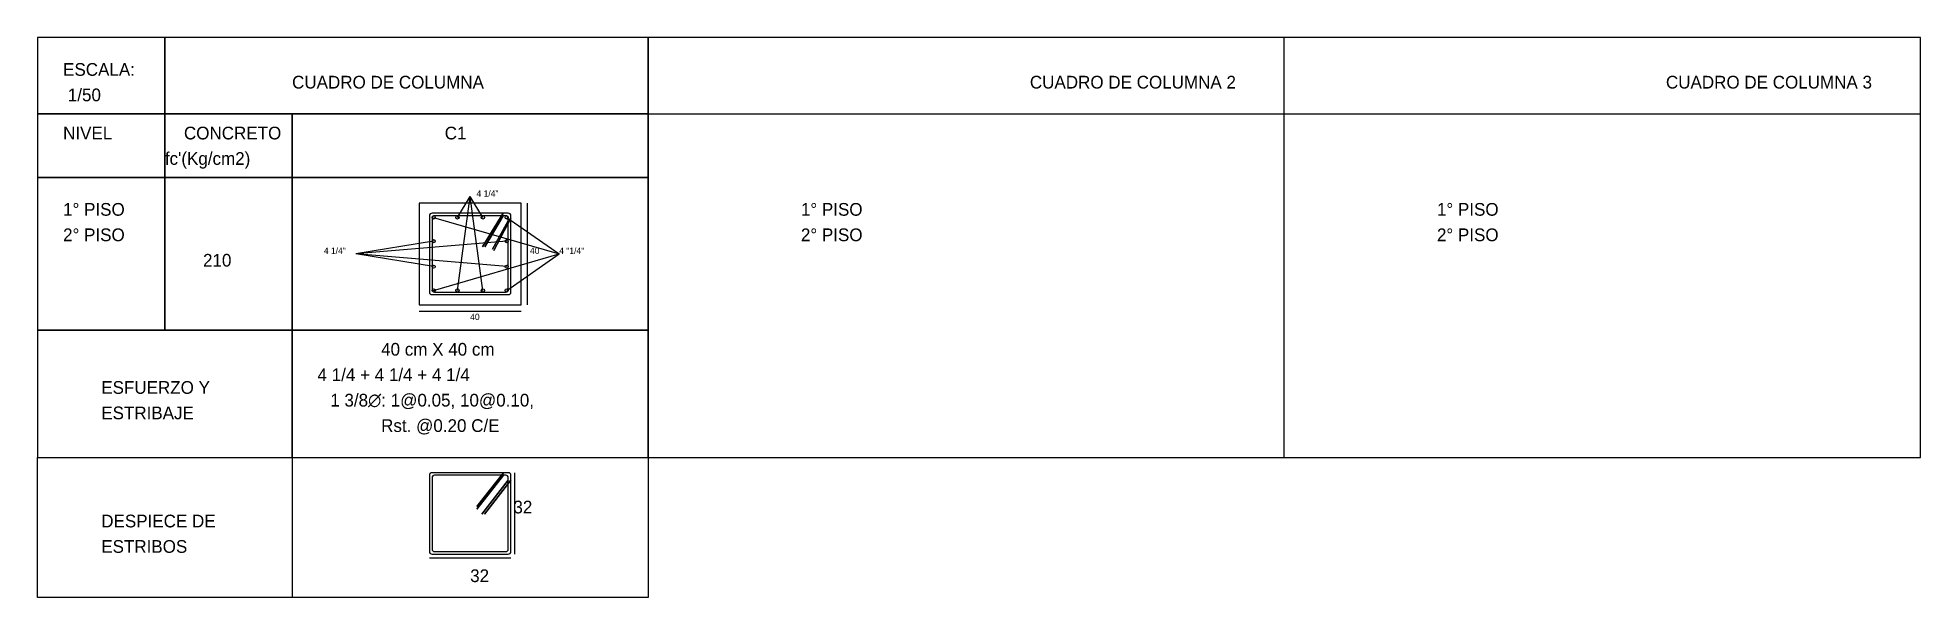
# Model space of a CAD drawing. Header units: metres. Extents: x 0 to 14.8, y -1.1 to 3.3.
import ezdxf

# ---------------------------------------------------------------- set-up
doc = ezdxf.new("R2010")
doc.units = ezdxf.units.M

msp = doc.modelspace()

# ---------------------------------------------------------------- linework, layer by layer
at = {"color": 1}
for p, q in [((1, 1), (1, 3.3)), ((1, 3.3), (1, 1)), ((9.8, 0), (9.8, 3.3)), ((14.8, 0), (14.8, 3.3)), ((0, 2.7), (4.8, 2.7)), ((4.8, 2.7), (0, 2.7)), ((2, 0), (2, 2.7)), ((2, 2.7), (2, 0)), ((4.8, 2.7), (9.8, 2.7)), ((9.8, 2.7), (14.8, 2.7)), ((4.8, 2.2), (0, 2.2)), ((3.3, 1.313), (3.4, 2.05)), ((3.3, 1.887), (3.4, 2.05)), ((3.5, 1.313), (3.4, 2.05)), ((3.5, 1.887), (3.4, 2.05)), ((4.8, 1), (0, 1)), ((2, 0), (2, -1.1))]:
    msp.add_line(p, q, dxfattribs=at)
for p, q in [((0, 2.2), (4.8, 2.2)), ((0, 1), (4.8, 1))]:
    msp.add_line(p, q)
at = {"color": 8}
for p, q in [((3.85, 1.2), (3.85, 2)), ((3, 1.15), (3.8, 1.15)), ((3.75, -0.76), (3.75, -0.12)), ((3.08, -0.79), (3.72, -0.79))]:
    msp.add_line(p, q, dxfattribs=at)
at = {"color": 3}
for p, q in [((3.08, 1.9), (3.08, 1.3)), ((3.7, 1.92), (3.1, 1.92)), ((3.1, 1.88), (3.1, 1.32)), ((3.68, 1.9), (3.12, 1.9)), ((3.496, 1.656), (3.66, 1.92)), ((3.66, 1.92), (3.496, 1.656)), ((3.516, 1.656), (3.66, 1.9)), ((3.66, 1.9), (3.516, 1.656)), ((3.576, 1.636), (3.7, 1.86)), ((3.7, 1.86), (3.576, 1.636)), ((3.586, 1.626), (3.72, 1.88)), ((3.72, 1.88), (3.586, 1.626)), ((3.7, 1.32), (3.7, 1.88)), ((3.72, 1.3), (3.72, 1.9)), ((3.1, 1.28), (3.7, 1.28)), ((3.12, 1.3), (3.68, 1.3)), ((3.08, -0.14), (3.08, -0.74)), ((3.7, -0.12), (3.1, -0.12)), ((3.68, -0.14), (3.12, -0.14)), ((3.661, -0.12), (3.453, -0.387)), ((3.453, -0.387), (3.661, -0.12)), ((3.661, -0.14), (3.453, -0.407)), ((3.453, -0.407), (3.661, -0.14)), ((3.72, -0.74), (3.72, -0.14)), ((3.1, -0.16), (3.1, -0.72)), ((3.7, -0.179), (3.492, -0.446)), ((3.492, -0.446), (3.7, -0.179)), ((3.72, -0.179), (3.512, -0.446)), ((3.512, -0.446), (3.72, -0.179)), ((3.7, -0.72), (3.7, -0.16)), ((3.12, -0.74), (3.68, -0.74)), ((3.1, -0.76), (3.7, -0.76))]:
    msp.add_line(p, q, dxfattribs=at)
at = {"color": 6}
for p in [(3.113, 1.887), (3.687, 1.887), (3.113, 1.313), (3.687, 1.313)]:
    msp.add_line(p, (4.1, 1.6), dxfattribs=at)
at = {"color": 2}
for p in [(3.113, 1.7), (3.687, 1.7), (3.113, 1.5), (3.687, 1.5)]:
    msp.add_line(p, (2.5, 1.6), dxfattribs=at)
at = {"color": 1}
for points in [[(0, 0, 0), (4.8, 0, 0), (4.8, 3.3, 0), (0, 3.3, 0), (0, 0, 0)], [(0, 0, 0), (4.8, 0, 0), (4.8, 3.3, 0), (0, 3.3, 0), (0, 0, 0)], [(4.8, 0, 0), (14.8, 0, 0), (14.8, 3.3, 0), (4.8, 3.3, 0), (4.8, 0, 0)], [(0, 0, 0), (4.8, 0, 0), (4.8, -1.1, 0), (0, -1.1, 0), (0, 0, 0)]]:
    msp.add_polyline3d(points, dxfattribs=at)
at = {"color": 5}
msp.add_polyline3d([(3, 1.2, 0), (3.8, 1.2, 0), (3.8, 2, 0), (3, 2, 0), (3, 1.2, 0)], dxfattribs=at)
for centre in [(3.113, 1.887), (3.3, 1.887), (3.5, 1.887), (3.687, 1.887), (3.113, 1.7), (3.687, 1.7), (3.113, 1.5), (3.687, 1.5), (3.113, 1.313), (3.3, 1.313), (3.5, 1.313), (3.687, 1.313)]:
    msp.add_circle(centre, 0.0127)
at = {"color": 3}
for centre, start, end in [((3.1, 1.9), 90, 180), ((3.12, 1.88), 90, 180), ((3.68, 1.88), 0, 90), ((3.7, 1.9), 0, 90), ((3.1, 1.3), 180, 270), ((3.12, 1.32), 180, 270), ((3.68, 1.32), 270, 0), ((3.7, 1.3), 270, 0), ((3.1, -0.14), 90, 180), ((3.12, -0.16), 90, 180), ((3.68, -0.16), 0, 90), ((3.7, -0.14), 0, 90), ((3.1, -0.74), 180, 270), ((3.12, -0.72), 180, 270), ((3.68, -0.72), 270, 0), ((3.7, -0.74), 270, 0)]:
    msp.add_arc(centre, 0.02, start, end, dxfattribs=at)

# ---------------------------------------------------------------- texts
for s, height, p in [('ESCALA:', 0.1, (0.2, 3)), ('CUADRO DE COLUMNA', 0.1, (2, 2.9)), ('CUADRO DE COLUMNA 2', 0.1, (7.8, 2.9)), ('CUADRO DE COLUMNA 3', 0.1, (12.8, 2.9)), (' 1/50', 0.1, (0.2, 2.8)), ('NIVEL', 0.1, (0.2, 2.5)), ('CONCRETO', 0.1, (1.15, 2.5)), ('C1', 0.1, (3.2, 2.5)), ("fc'(Kg/cm2)", 0.1, (1, 2.3)), ('1° PISO', 0.1, (0.2, 1.9)), ('1° PISO', 0.1, (6, 1.9)), ('1° PISO', 0.1, (11, 1.9)), ('2° PISO', 0.1, (0.2, 1.7)), ('2° PISO', 0.1, (6, 1.7)), ('2° PISO', 0.1, (11, 1.7)), ('40', 0.05, (3.87, 1.6)), ('210', 0.1, (1.3, 1.5)), ('40', 0.05, (3.4, 1.08)), ('40 cm X 40 cm', 0.1, (2.7, 0.8)), ('ESFUERZO Y', 0.1, (0.5, 0.5)), ('4 1/4 + 4 1/4 + 4 1/4', 0.1, (2.2, 0.6)), ('1 3/8∅: 1@0.05, 10@0.10,', 0.1, (2.3, 0.4)), ('ESTRIBAJE', 0.1, (0.5, 0.3)), ('Rst. @0.20 C/E', 0.1, (2.7, 0.2)), ('DESPIECE DE', 0.1, (0.5, -0.55)), ('ESTRIBOS', 0.1, (0.5, -0.75))]:
    msp.add_text(s, height=height).set_placement(p)
at = {"color": 1}
msp.add_text('4 1/4"', height=0.05, dxfattribs=at).set_placement((3.45, 2.05))
at = {"color": 2}
msp.add_text('4 1/4"', height=0.05, dxfattribs=at).set_placement((2.25, 1.6))
at = {"color": 6}
msp.add_text('4 "1/4"', height=0.05, dxfattribs=at).set_placement((4.1, 1.6))
at = {"color": 8}
for p in [(3.74, -0.44), (3.4, -0.98)]:
    msp.add_text('32', height=0.1, dxfattribs=at).set_placement(p)

doc.saveas('drawing.dxf')
